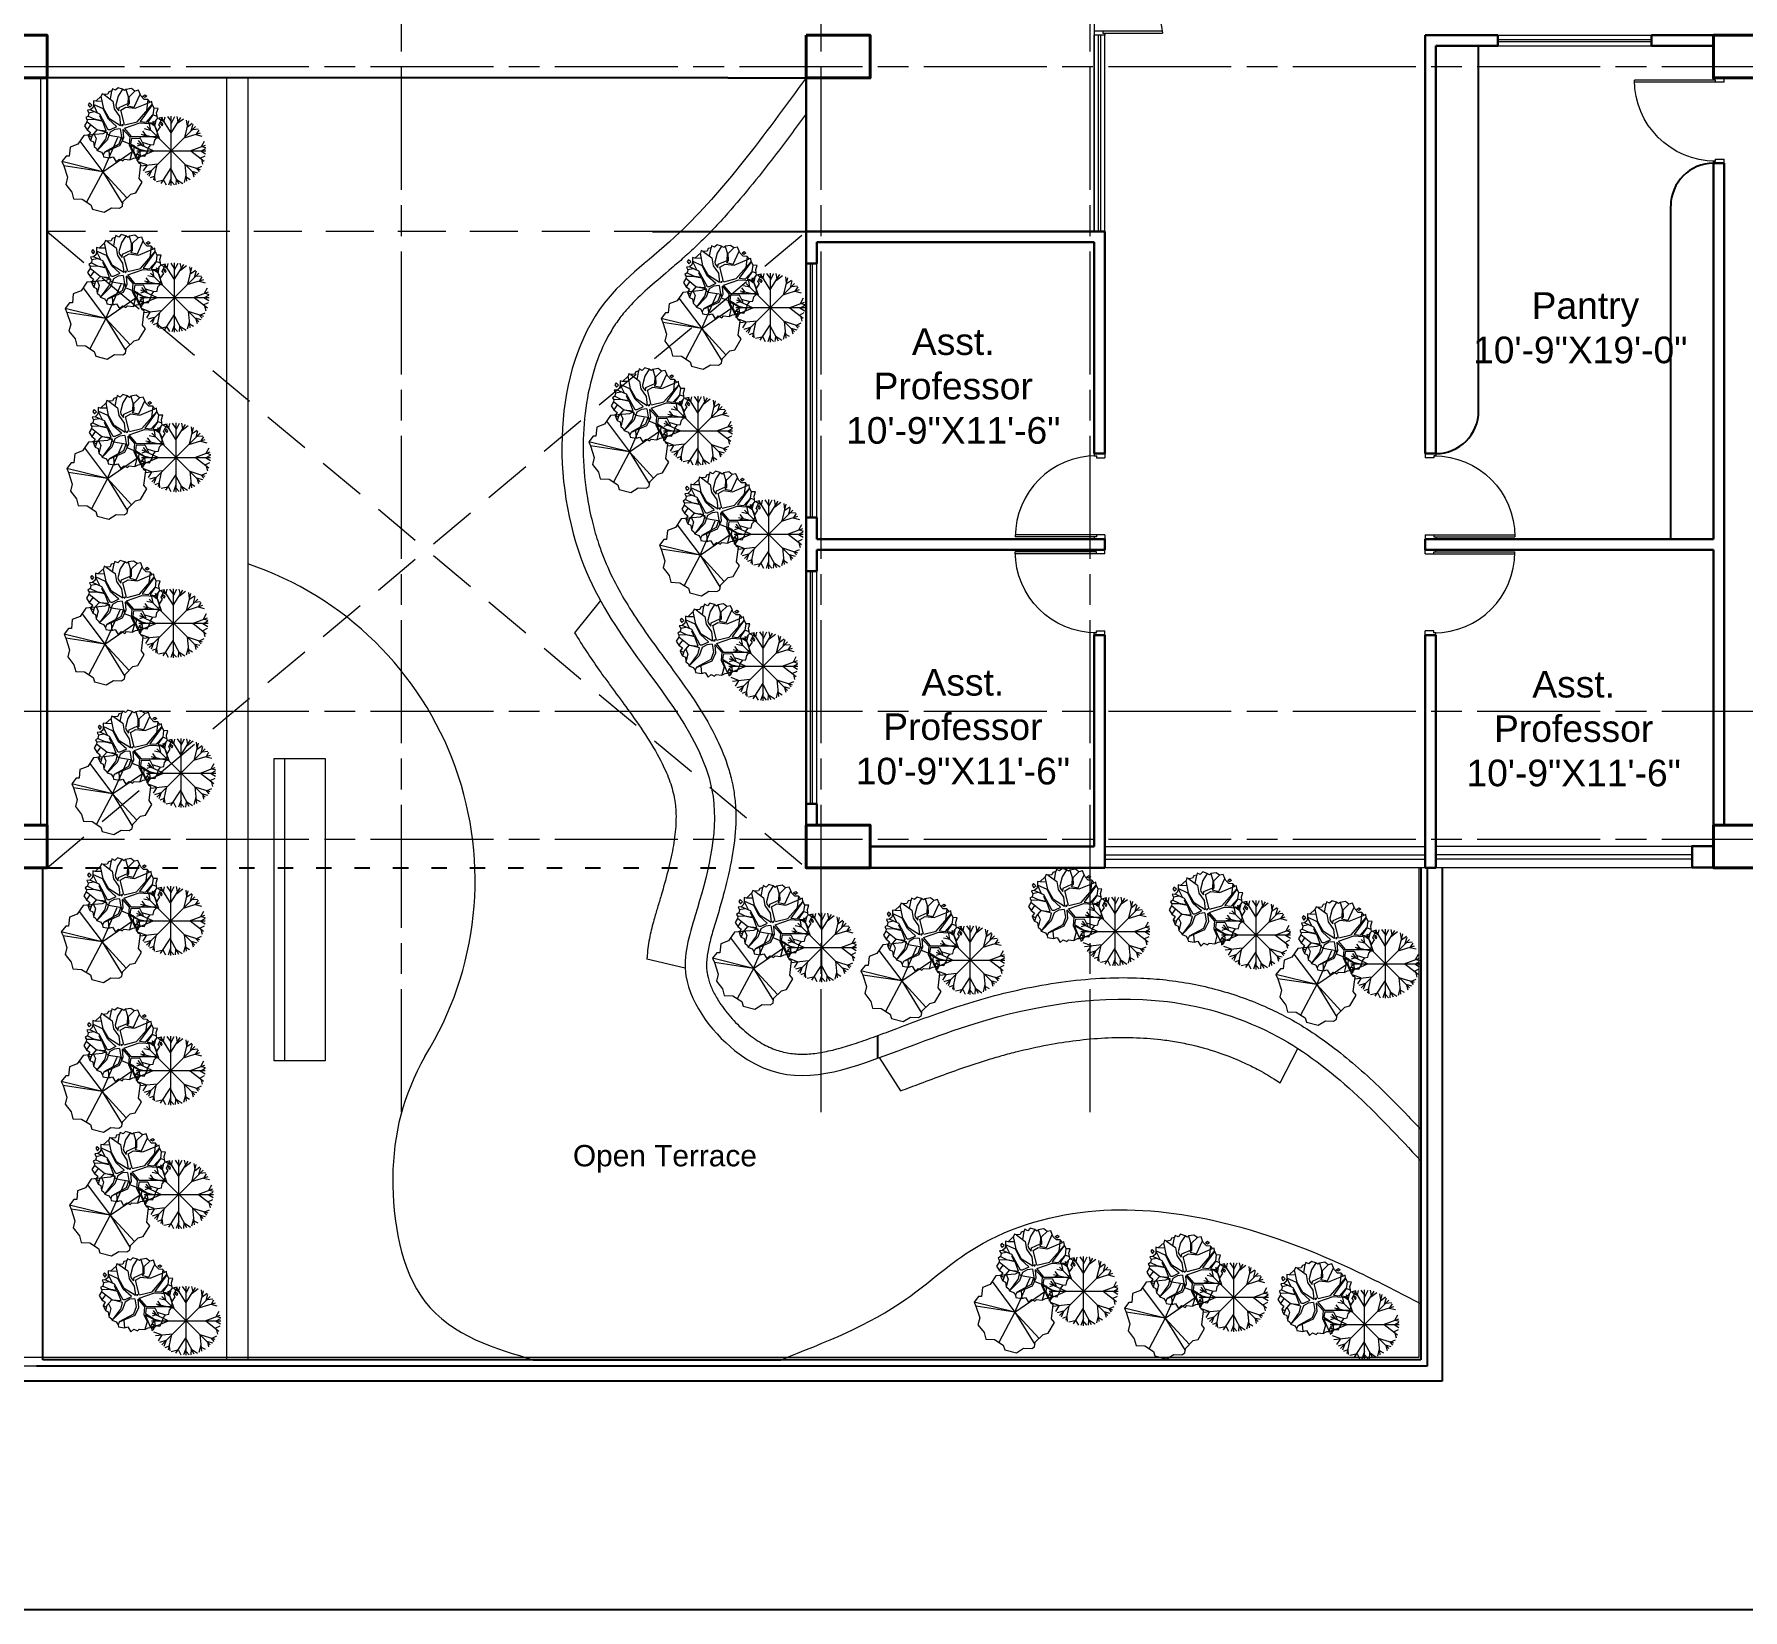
# Model space of a CAD drawing. Header units: inches. Extents: x -12 to 20935469, y -1604 to 24729220.
# Drawn here: x 20905045 to 20905846, y 24716552 to 24717290 of the extents above; entities that cross this region are included whole.
import ezdxf

# ---------------------------------------------------------------- set-up
doc = ezdxf.new("R2010")
doc.units = ezdxf.units.IN
doc.header["$LTSCALE"] = 0.03
doc.header["$MEASUREMENT"] = 0
for name, pattern in [('ACAD_ISO03W100', [30, 12, -18]), ('ACAD_ISO08W100', [36, 24, -3, 6, -3]), ('DASHED2', [0.375, 0.25, -0.125])]:
    doc.linetypes.add(name, pattern=pattern)
for name, color, linetype, lineweight in [('column', 1, 'Continuous', 40), ('Door', 7, 'Continuous', 18), ('Dot', 253, 'Continuous', 0), ('Grid Line', 252, 'Continuous', 18), ('Hatch', 253, 'Continuous', 15), ('hatch-1', 253, 'Continuous', 5), ('ILLUSTR-TREE', 74, 'Continuous', 0), ('Main Wall', 7, 'Continuous', 30), ('wind.', 150, 'Continuous', 20)]:
    doc.layers.add(name, color=color, linetype=linetype, lineweight=lineweight)
doc.layers.add('FUR', color=251, linetype='Continuous')
doc.layers.add('TEXT', color=7, linetype='Continuous')
doc.styles.add('2', font='swisscl.ttf')
doc.styles.add('ATTR', font='romans.shx', dxfattribs={"width": 0.8, "height": 0.7})

# ---------------------------------------------------------------- blocks, each defined once
blk = doc.blocks.new('fff')
at = {"layer": 'Grid Line', "color": 252, "linetype": 'ACAD_ISO08W100', "lineweight": 9, "ltscale": 80, "true_color": 0x939598}
for p, q in [((20831844.25, 24723521.1), (20831844.25, 24724698.78)), ((20832040.78, 24723521.1), (20832040.78, 24724698.78)), ((20832166.78, 24723521.11), (20832166.78, 24724698.79)), ((20833096.95, 24724010.75), (20830726.15, 24724010.75)), ((20833096.95, 24723708.72), (20830726.15, 24723708.72)), ((20833096.95, 24723648.75), (20830726.15, 24723648.75))]:
    blk.add_line(p, q, dxfattribs=at)
blk = doc.blocks.new('A$C36295410')
at = {"layer": 'Door'}
for p, q in [((1, 4), (1, 32)), ((2, 0), (2, 31.98)), ((58, 0), (58, 31.98)), ((59, 4), (59, 32)), ((1, 5), (0, 5)), ((2, 4), (1, 4)), ((58, 4), (59, 4)), ((59, 5), (60, 5)), ((2, 0), (0, 0)), ((58, 0), (60, 0))]:
    blk.add_line(p, q, dxfattribs=at)
for centre, start, end in [((-2.53, -0.34), 0.59063, 83.77826), ((62.53, -0.34), 96.22174, 179.40937)]:
    blk.add_arc(centre, 32.53, start, end, dxfattribs=at)
blk = doc.blocks.new('$D40')
at = {"layer": 'Door'}
for p, q in [((1, 4), (1, 42)), ((2, 0), (2, 41.99)), ((1, 5), (0, 5)), ((2, 0), (0, 0)), ((2, 4), (1, 4)), ((39, 4), (38, 4)), ((38, 4), (38, 0)), ((40, 0), (38, 0)), ((40, 5), (38.99, 5)), ((39, 5), (39, 4))]:
    blk.add_line(p, q, dxfattribs=at)
blk.add_arc((1, 4), 38, 0, 90, dxfattribs=at)
blk = doc.blocks.new('TREE_009')
at = {"layer": 'ILLUSTR-TREE'}
for p, q in [((-12174.2, 13910.3), (-12175.7, 13905.2)), ((-12166.7, 13906.7), (-12174.2, 13910.3)), ((-12160.5, 13912.9), (-12166.7, 13906.7)), ((-12149.3, 13909.5), (-12160.5, 13912.9)), ((-12149.3, 13909.5), (-12160.3, 13891.8)), ((-12144, 13905.9), (-12149.3, 13909.5)), ((-12140.5, 13908.8), (-12144, 13905.9)), ((-12126.8, 13911.1), (-12140.5, 13908.8)), ((-12140.5, 13908.8), (-12134.4, 13889)), ((-12118.3, 13904.7), (-12126.8, 13911.1)), ((-12108.9, 13906.7), (-12118.3, 13904.7)), ((-12105.2, 13896.8), (-12108.9, 13906.7)), ((-12232, 13875), (-12235.4, 13870.6)), ((-12235.4, 13870.6), (-12231.3, 13864.4)), ((-12226.5, 13869.7), (-12232, 13875)), ((-12231.3, 13864.4), (-12226.5, 13869.7)), ((-12223.7, 13862.7), (-12230.1, 13857.3)), ((-12222.4, 13870.7), (-12223.7, 13862.7)), ((-12222.4, 13880.3), (-12222.4, 13870.7)), ((-12216.4, 13879.1), (-12222.4, 13880.3)), ((-12197.7, 13860.1), (-12222.4, 13871.4)), ((-12222.4, 13870.7), (-12212.5, 13850.2)), ((-12202.6, 13891.8), (-12216.4, 13879.1)), ((-12199.9, 13878.4), (-12216.4, 13879.1)), ((-12200.4, 13897.9), (-12202.6, 13891.8)), ((-12196, 13860.1), (-12202.6, 13891.8)), ((-12195.5, 13896.1), (-12200.4, 13897.9)), ((-12185.9, 13897), (-12195.5, 13896.1)), ((-12195.5, 13896.1), (-12173.5, 13879.8)), ((-12183.2, 13903.2), (-12185.9, 13897)), ((-12175.7, 13905.2), (-12183.2, 13903.2)), ((-12179.5, 13884.1), (-12175.7, 13905.2)), ((-12173.5, 13879.8), (-12170.2, 13860.1)), ((-12160.3, 13891.8), (-12166.3, 13869.3)), ((-12166.3, 13869.3), (-12165.2, 13863.6)), ((-12165.2, 13863.6), (-12158.6, 13855.2)), ((-12158.6, 13855.2), (-12157.5, 13863.6)), ((-12157.5, 13863.6), (-12135.5, 13873.5)), ((-12153.7, 13856.6), (-12140.5, 13864.3)), ((-12140.5, 13864.3), (-12117.3, 13861.5)), ((-12132.7, 13872.8), (-12137.2, 13867.9)), ((-12136.6, 13867.9), (-12120.1, 13864.3)), ((-12135, 13873.5), (-12134.4, 13890.4)), ((-12133.3, 13891.1), (-12132.7, 13872.8)), ((-12132.1, 13891.3), (-12118.3, 13904.7)), ((-12120.1, 13864.3), (-12105.2, 13896.8)), ((-12117.3, 13861.5), (-12079.9, 13877)), ((-12112.4, 13827.6), (-12075, 13870.7)), ((-12102.7, 13891.7), (-12105.2, 13896.8)), ((-12075, 13870), (-12105.2, 13828.4)), ((-12095.1, 13883.8), (-12102.7, 13891.7)), ((-12097.9, 13891.8), (-12092.4, 13895.4)), ((-12093, 13888.3), (-12097.9, 13891.8)), ((-12085.4, 13883.4), (-12095.1, 13883.8)), ((-12088, 13891.8), (-12093, 13888.3)), ((-12092.4, 13895.4), (-12088, 13891.8)), ((-12085.4, 13883.4), (-12088.7, 13855.2)), ((-12079.9, 13877), (-12085.4, 13883.4)), ((-12075.9, 13878.5), (-12079.9, 13877)), ((-12075, 13870.7), (-12075.9, 13878.5)), ((-12070, 13861.5), (-12075, 13870.7)), ((-12238.9, 13827.6), (-12245.1, 13817.7)), ((-12235.6, 13841.8), (-12241.6, 13838)), ((-12241.6, 13838), (-12238.4, 13832.6)), ((-12238.4, 13832.6), (-12238.9, 13827.6)), ((-12213.6, 13807.2), (-12238.9, 13827.6)), ((-12221.3, 13833.3), (-12238.4, 13832.6)), ((-12229.6, 13819.9), (-12238.4, 13807.2)), ((-12230.1, 13857.3), (-12237.5, 13856.5)), ((-12237.5, 13856.5), (-12234, 13849.5)), ((-12234, 13849.5), (-12235.6, 13841.8)), ((-12235.6, 13841.8), (-12220.2, 13834.7)), ((-12220.8, 13852.3), (-12234, 13849.5)), ((-12206.5, 13846.7), (-12230.1, 13857.3)), ((-12198.8, 13828.4), (-12221.3, 13833.3)), ((-12220.2, 13834.7), (-12201.5, 13831.2)), ((-12185, 13807.2), (-12206.5, 13846.7)), ((-12202.1, 13833.3), (-12206.5, 13842.5)), ((-12201.5, 13831.2), (-12202.1, 13833.3)), ((-12190, 13805.1), (-12198.8, 13828.4)), ((-12184.5, 13834), (-12197.7, 13860.1)), ((-12182.3, 13835.4), (-12196, 13860.1)), ((-12164.1, 13815.7), (-12184.5, 13834)), ((-12154.2, 13817.8), (-12182.3, 13835.4)), ((-12170.2, 13860.1), (-12157, 13841.1)), ((-12157, 13841.1), (-12154.2, 13818.5)), ((-12144.3, 13820.6), (-12153.7, 13856.6)), ((-12150.4, 13819.9), (-12150.9, 13817.8)), ((-12147.6, 13820.6), (-12150.4, 13819.9)), ((-12148.7, 13818.5), (-12147.6, 13820.6)), ((-12144.3, 13811.4), (-12105.8, 13824.8)), ((-12143.8, 13819.9), (-12112.4, 13827.6)), ((-12105.8, 13824.8), (-12070.6, 13822.7)), ((-12105.2, 13828.4), (-12089.3, 13826.9)), ((-12089.3, 13826.9), (-12072.8, 13845.3)), ((-12072.8, 13845.3), (-12085.4, 13826.9)), ((-12085.4, 13826.2), (-12071.1, 13824.8)), ((-12072.2, 13845.3), (-12070, 13861.5)), ((-12072.2, 13845.3), (-12062.3, 13841.8)), ((-12071.1, 13824.8), (-12061.2, 13836.1)), ((-12070.6, 13822.7), (-12061.8, 13803)), ((-12060.1, 13860.9), (-12070, 13861.5)), ((-12063.5, 13850.3), (-12060.1, 13860.9)), ((-12062.3, 13841.8), (-12063.5, 13850.3)), ((-12061.2, 13836.1), (-12062.3, 13841.8)), ((-12049.1, 13838.8), (-12061.2, 13836.1)), ((-12058, 13820.3), (-12049.1, 13838.8)), ((-12053.9, 13815), (-12058, 13820.3)), ((-12051.8, 13826.5), (-12053.9, 13822.1)), ((-12053.9, 13822.1), (-12049.7, 13817.7)), ((-12047.7, 13822.1), (-12051.8, 13826.5)), ((-12049.7, 13817.7), (-12047.7, 13822.1)), ((-12245.1, 13817.7), (-12238.4, 13807.2)), ((-12238.4, 13807.2), (-12229.9, 13800.9)), ((-12229.9, 13800.9), (-12235.1, 13793.1)), ((-12227.4, 13788.9), (-12235.1, 13793.1)), ((-12235.1, 13793.1), (-12232.7, 13786.8)), ((-12232.7, 13786.8), (-12229.6, 13780.4)), ((-12225.7, 13793.1), (-12229.6, 13780.4)), ((-12229.6, 13780.4), (-12222.4, 13777.1)), ((-12213.6, 13807.2), (-12225.7, 13793.1)), ((-12222.4, 13777.1), (-12220.8, 13765.6)), ((-12221.3, 13797.3), (-12215.8, 13785.3)), ((-12215.8, 13785.3), (-12220.8, 13765.6)), ((-12186.7, 13800.8), (-12213.6, 13807.2)), ((-12213.1, 13807.2), (-12190, 13805.1)), ((-12212.5, 13755), (-12191.6, 13783.2)), ((-12187.8, 13781.1), (-12212.5, 13755.7)), ((-12191.1, 13783.2), (-12186.7, 13800.8)), ((-12180.1, 13801.6), (-12187.8, 13781.1)), ((-12180.6, 13807.2), (-12185, 13807.2)), ((-12164.1, 13815), (-12180.6, 13807.2)), ((-12168.5, 13808.6), (-12180.1, 13801.6)), ((-12155.3, 13810), (-12168.5, 13808.6)), ((-12152, 13789.6), (-12158.6, 13771.2)), ((-12146.5, 13787.4), (-12155.9, 13767.7)), ((-12155.3, 13810), (-12152, 13789.6)), ((-12150.9, 13817.8), (-12148.7, 13818.5)), ((-12148.2, 13809.3), (-12131.1, 13789.6)), ((-12148.2, 13808.6), (-12146.5, 13787.4)), ((-12144.3, 13810.7), (-12127.2, 13790.3)), ((-12131.1, 13789.6), (-12132.7, 13769.8)), ((-12126.7, 13786), (-12128.9, 13772.6)), ((-12127.2, 13790.3), (-12064.5, 13790.3)), ((-12126.7, 13786), (-12105.2, 13786.7)), ((-12105.2, 13786.7), (-12095.9, 13768.4)), ((-12070.4, 13771), (-12068.3, 13781.5)), ((-12068.3, 13781.5), (-12063.5, 13786.8)), ((-12064.5, 13790.3), (-12061.4, 13796.5)), ((-12063.5, 13786.8), (-12064.5, 13790.3)), ((-12061.8, 13803), (-12053.9, 13815)), ((-12061.4, 13796.5), (-12061.8, 13803)), ((-12220.8, 13765.6), (-12214.8, 13760.4)), ((-12214.8, 13760.4), (-12212.5, 13755.7)), ((-12212.5, 13755.7), (-12202.4, 13751.6)), ((-12202.4, 13751.6), (-12197.7, 13744.4)), ((-12194.9, 13750.8), (-12197.7, 13744.4)), ((-12197.7, 13744.4), (-12196.9, 13739.2)), ((-12196.9, 13739.2), (-12181.7, 13736.7)), ((-12158.6, 13771.2), (-12194.9, 13751.5)), ((-12155.9, 13767.7), (-12194.9, 13750.8)), ((-12183.4, 13755), (-12181.7, 13736.7)), ((-12181.7, 13736.7), (-12172.8, 13739.2)), ((-12172.8, 13739.2), (-12165.3, 13726.9)), ((-12165.3, 13726.9), (-12157.7, 13733.9)), ((-12157.7, 13733.9), (-12148.8, 13729.5)), ((-12148.8, 13729.5), (-12144.6, 13733.9)), ((-12144.6, 13733.9), (-12130.5, 13732.4)), ((-12132.7, 13769.8), (-12125, 13752.9)), ((-12125, 13752.9), (-12130.5, 13732.4)), ((-12130.5, 13732.4), (-12122, 13736.6)), ((-12130, 13769.8), (-12116.2, 13737.4)), ((-12129.4, 13769.1), (-12106.3, 13757.1)), ((-12128.9, 13772.6), (-12106.3, 13758.5)), ((-12122, 13736.6), (-12116.2, 13737.4)), ((-12116.2, 13737.4), (-12112.3, 13748)), ((-12108.3, 13740.7), (-12113.8, 13737.2)), ((-12113.8, 13737.2), (-12113.2, 13730.1)), ((-12113.2, 13730.1), (-12107.7, 13734.4)), ((-12112.3, 13748), (-12105.2, 13742.3)), ((-12107.7, 13734.4), (-12108.3, 13740.7)), ((-12106.3, 13758.5), (-12086, 13753.6)), ((-12106.3, 13757.1), (-12105.2, 13742.3)), ((-12105.2, 13742.3), (-12093.1, 13741)), ((-12099.7, 13776.2), (-12078.3, 13769.8)), ((-12093.1, 13741), (-12086, 13753.6)), ((-12086, 13753.6), (-12084.8, 13761.3)), ((-12084.8, 13761.3), (-12078.3, 13769.8)), ((-12078.3, 13769.8), (-12070.4, 13771))]:
    blk.add_line(p, q, dxfattribs=at)
at = {"layer": 'ILLUSTR-TREE', "style": 'ATTR', "width": 0.8, "flags": 9}
blk.add_attdef('ESTCODE', (-12147.6, 13820.6), '', height=1.05, dxfattribs=at)
blk = doc.blocks.new('TREE_018')
at = {"layer": 'ILLUSTR-TREE'}
for p, q in [((-11053.7, 14115.6), (-11060.6, 14112.1)), ((-11046.1, 14107.7), (-11053.7, 14115.6)), ((-11138.3, 14080.3), (-11140.4, 14059.2)), ((-11119.7, 14087.4), (-11138.3, 14080.3)), ((-11106, 14107.7), (-11119.7, 14087.4)), ((-11115.1, 14094.2), (-11061.1, 14022.2)), ((-11060.6, 14112.1), (-11106, 14107.7)), ((-11061.1, 14022.2), (-11025.1, 14103.2)), ((-11061.1, 14022.2), (-10987.7, 14072.4)), ((-11014.5, 14102.4), (-11046.1, 14107.7)), ((-11014.5, 14094.4), (-11014.5, 14102.4)), ((-10985.6, 14083), (-11014.5, 14094.4)), ((-10987, 14070.6), (-10985.6, 14083)), ((-11147.2, 14059.2), (-11157.5, 14046)), ((-11061.1, 14022.2), (-11157.5, 14046)), ((-11157.5, 14046), (-11153.4, 14036.3)), ((-11061.1, 14022.2), (-11153.4, 14036.3)), ((-11153.4, 14036.3), (-11144.5, 14008.9)), ((-11140.4, 14059.2), (-11147.2, 14059.2)), ((-10975.3, 14042.4), (-10987, 14070.6)), ((-10970.5, 14039.8), (-10975.3, 14042.4)), ((-10974.6, 14006.3), (-10970.5, 14039.8)), ((-11144.5, 14008.9), (-11148.6, 13992.2)), ((-11148.6, 13992.2), (-11134.2, 13973.7)), ((-11061.1, 14022.2), (-11099.1, 13950.3)), ((-11061.1, 14022.2), (-11003.8, 13960)), ((-11061.1, 14022.2), (-11013.8, 13945.4)), ((-10982.9, 13971.9), (-10967.7, 13997.5)), ((-10967.7, 13997.5), (-10974.6, 14006.3)), ((-11134.2, 13973.7), (-11130, 13957.8)), ((-11130, 13957.8), (-11109.4, 13956.9)), ((-11109.4, 13956.9), (-11088.8, 13943.7)), ((-11014.5, 13940.2), (-11013.1, 13950.7)), ((-11013.1, 13950.7), (-10994.6, 13969.2)), ((-10994.6, 13969.2), (-10982.9, 13971.9)), ((-11088.8, 13943.7), (-11085.3, 13933.1)), ((-11085.3, 13933.1), (-11057.8, 13926)), ((-11057.8, 13926), (-11040.6, 13936.6)), ((-11040.6, 13936.6), (-11021.4, 13935.7)), ((-11021.4, 13935.7), (-11014.5, 13940.2))]:
    blk.add_line(p, q, dxfattribs=at)
at = {"layer": 'ILLUSTR-TREE', "style": 'ATTR', "width": 0.8, "flags": 9}
blk.add_attdef('ESTCODE', (-11061.1, 14022.2), '', height=1.05, dxfattribs=at)
blk = doc.blocks.new('TREE_007')
at = {"layer": 'ILLUSTR-TREE'}
for p, q in [((-12481.3, 14091.7), (-12477.4, 14109.3)), ((-12456, 14102.3), (-12471.4, 14111.4)), ((-12438.9, 14074.7), (-12463.7, 14114.2)), ((-12457.6, 14104.4), (-12454.9, 14116.4)), ((-12438.3, 14103.7), (-12447.7, 14117.1)), ((-12438.6, 13937.8), (-12438.6, 14117.8)), ((-12438.3, 14100.1), (-12429.5, 14117.1)), ((-12438.3, 14075.5), (-12414.1, 14114.2)), ((-12420.7, 14103), (-12423.5, 14117.1)), ((-12422.9, 14099.4), (-12407, 14111.4)), ((-12396.5, 14092.4), (-12398.7, 14107.9)), ((-12504.9, 14067.7), (-12521.4, 14062.8)), ((-12470.8, 14059.9), (-12517, 14070.5)), ((-12503.3, 14067), (-12512.6, 14079)), ((-12492.3, 14081.1), (-12508.2, 14084.6)), ((-12375.6, 14090.8), (-12501.6, 13964.8)), ((-12501.6, 14090.8), (-12375.6, 13964.8)), ((-12491.7, 14081.1), (-12495, 14097.3)), ((-12480.7, 14091), (-12492.8, 14099.4)), ((-12469.7, 14059.9), (-12485.7, 14105.1)), ((-12405.3, 14061.3), (-12362.4, 14074.7)), ((-12403.7, 14062.8), (-12393.2, 14105.8)), ((-12396.5, 14090.3), (-12383.9, 14099.4)), ((-12386.6, 14080.4), (-12381.7, 14097.3)), ((-12382.8, 14083.2), (-12369, 14084.6)), ((-12374.5, 14070.5), (-12358.6, 14066.3)), ((-12372.9, 14071.2), (-12366.3, 14081.8)), ((-12528.6, 14027.8), (-12348.6, 14027.8)), ((-12516.5, 14027.5), (-12528, 14021.1)), ((-12516.5, 14043), (-12527.5, 14039.5)), ((-12518.1, 14026.8), (-12527.5, 14033.8)), ((-12485.1, 14026.8), (-12526.9, 14009.2)), ((-12485.1, 14027.5), (-12526.4, 14047.2)), ((-12513.7, 14041.6), (-12523.6, 14054.3)), ((-12389.4, 14027.5), (-12349.8, 14042.3)), ((-12387.7, 14027.5), (-12353.1, 14000.7)), ((-12361.9, 14027.5), (-12349.2, 14019.7)), ((-12360.2, 14038.8), (-12352.5, 14052.9)), ((-12360.2, 14027.5), (-12349.2, 14033.8)), ((-12358.6, 14038.8), (-12349.2, 14036)), ((-12515.9, 14014.1), (-12526.9, 14017.6)), ((-12520.3, 14012), (-12525.3, 14005.6)), ((-12502.7, 13990.8), (-12522.5, 13997.9)), ((-12473.6, 13992.9), (-12518.7, 13988)), ((-12502.7, 13989.4), (-12511.5, 13975.3)), ((-12491.2, 13976), (-12507.7, 13971.1)), ((-12491.2, 13974.6), (-12496.7, 13960.5)), ((-12477.4, 13988.7), (-12485.1, 13952)), ((-12439.4, 13983.8), (-12465.9, 13942.9)), ((-12438.9, 13979.5), (-12418.5, 13941.4)), ((-12403.1, 13992.2), (-12363.5, 13979.5)), ((-12403.1, 13992.2), (-12398.7, 13948.5)), ((-12385.5, 13974.6), (-12370.1, 13970.4)), ((-12374, 13983.1), (-12366.3, 13973.9)), ((-12370.7, 13982.3), (-12358.6, 13988)), ((-12363, 14008.4), (-12350.3, 14014.8)), ((-12360.2, 14006.3), (-12356.9, 13992.9)), ((-12482.9, 13961.2), (-12493.9, 13957)), ((-12482.4, 13961.2), (-12481.3, 13949.2)), ((-12460.4, 13950.6), (-12477.4, 13947.1)), ((-12459.3, 13952.7), (-12452.1, 13939.3)), ((-12438.9, 13957), (-12445.5, 13938.6)), ((-12438.3, 13947.8), (-12430.6, 13939.3)), ((-12425.7, 13953.4), (-12426.8, 13939.3)), ((-12424.6, 13953.4), (-12408.6, 13942.9)), ((-12400.4, 13964), (-12405.3, 13945)), ((-12399.3, 13959.1), (-12389.4, 13953.4)), ((-12383.3, 13972.5), (-12380, 13959.8))]:
    blk.add_line(p, q, dxfattribs=at)
at = {"layer": 'ILLUSTR-TREE', "style": 'ATTR', "width": 0.8, "flags": 9}
blk.add_attdef('ESTCODE', (-12438.6, 14027.8), '', height=1.05, dxfattribs=at)

msp = doc.modelspace()

# ---------------------------------------------------------------- linework, layer by layer
for p, q in [((20905721.87, 24717113.69), (20905721.87, 24717284.69)), ((20905189, 24717269.69), (20905051.37, 24717269.69)), ((20905189, 24717269.69), (20905051.37, 24717269.69)), ((20905051.37, 24717269.69), (20905051.37, 24717033.86)), ((20905051.37, 24716899.69), (20905051.37, 24717269.69)), ((20905370.29, 24717269.71), (20905189, 24717269.71)), ((20905370.29, 24717269.71), (20905406.9, 24717269.73)), ((20905831.87, 24717229.69), (20905831.87, 24717229.69)), ((20905811.87, 24717053.69), (20905811.87, 24717209.69)), ((20905334.9, 24717197.69), (20905406.87, 24717197.69)), ((20905406.87, 24717182.69), (20905411.9, 24717182.69)), ((20905701.87, 24717093.69), (20905701.87, 24717093.69)), ((20905406.87, 24716929.69), (20905411.9, 24716929.69)), ((20905406.87, 24716919.69), (20905411.9, 24716919.69)), ((20905049.37, 24716669.22), (20905049.37, 24716899.69)), ((20905694.84, 24716899.69), (20905694.84, 24716669.22)), ((20905697.84, 24716899.69), (20905697.84, 24716666.22)), ((20905704.84, 24716899.69), (20905704.84, 24716659.22)), ((20905704.84, 24716899.69), (20905704.84, 24716659.22)), ((20905440.43, 24716810.46), (20905440.43, 24716821.09)), ((20905697.84, 24716666.22), (20905046.37, 24716666.22)), ((20905694.84, 24716669.22), (20905049.37, 24716669.22)), ((20905279.11, 24716669.22), (20905395.1, 24716669.22)), ((20905704.84, 24716659.22), (20905021.37, 24716659.22)), ((20905704.84, 24716659.22), (20905021.37, 24716659.22))]:
    msp.add_line(p, q)
at = {"lineweight": 9}
for p, q in [((20905135.46, 24717269.69), (20905135.46, 24716669.22)), ((20905145.46, 24717269.69), (20905145.46, 24716669.22)), ((20905310.59, 24717024.96), (20905298.47, 24717009.73)), ((20905162.68, 24716809.3), (20905162.68, 24716950.92)), ((20905350.27, 24716852.67), (20905332.31, 24716856.87)), ((20905628.97, 24716798.89), (20905637.18, 24716815.03)), ((20905441.11, 24716810.74), (20905451.15, 24716795.19))]:
    msp.add_line(p, q, dxfattribs=at)
at = {"linetype": 'ACAD_ISO03W100', "ltscale": 20}
msp.add_line((20905051.37, 24716899.69), (20905406.87, 24716899.69), dxfattribs=at)
at = {"lineweight": 9}
msp.add_lwpolyline([(20905157.68, 24716950.92), (20905181.68, 24716950.92), (20905181.68, 24716809.3), (20905157.68, 24716809.3)], close=True, dxfattribs=at)
for centre, start, end in [((20905831.87, 24717209.69), 90, 180), ((20905701.87, 24717113.69), 270, 0)]:
    msp.add_arc(centre, 20, start, end)
msp.add_arc((20905095.4, 24716893.84), 156.45, 328.1554, 71.33964, dxfattribs=at)
for points, knots in [([(20905406.87, 24717269.69), (20905387.3, 24717242.93), (20905355.24, 24717199.09), (20905288.56, 24717153.76), (20905287.01, 24717058.78), (20905331.22, 24716991.78), (20905372.94, 24716940.64), (20905357.64, 24716885.54), (20905344.9, 24716844.71), (20905384.95, 24716795.32), (20905429.86, 24716804.95), (20905492.02, 24716831.53), (20905564.22, 24716844.06), (20905641.05, 24716820.11), (20905674.21, 24716784.51), (20905694.84, 24716762.37)], [0, 0, 0, 0, 75.891033, 124.319994, 247.72063, 297.545911, 371.518985, 427.850137, 457.287964, 500.98856, 579.149679, 641.264129, 732.991685, 786.998884, 875.950909, 875.950909, 875.950909, 875.950909]), ([(20905406.9, 24717252.82), (20905401.98, 24717246.13), (20905397.04, 24717239.48), (20905384.36, 24717222.97), (20905376.58, 24717213.34), (20905366.3, 24717201.94), (20905363.96, 24717199.43), (20905359.57, 24717194.91), (20905357.52, 24717192.87), (20905354.47, 24717189.96), (20905353.49, 24717189.04), (20905351.53, 24717187.25), (20905350.55, 24717186.37), (20905347.64, 24717183.79), (20905345.73, 24717182.14), (20905340.29, 24717177.49), (20905336.87, 24717174.63), (20905330.51, 24717169.02), (20905327.57, 24717166.27), (20905323.62, 24717162.08), (20905322.38, 24717160.69), (20905320.51, 24717158.38), (20905319.82, 24717157.49), (20905318.48, 24717155.66), (20905317.83, 24717154.72), (20905315.94, 24717151.83), (20905314.76, 24717149.81), (20905310.99, 24717142.64), (20905308.8, 24717137.09), (20905305.37, 24717125.28), (20905304.14, 24717119.03), (20905302.63, 24717106.14), (20905302.35, 24717099.51), (20905302.72, 24717086.19), (20905303.36, 24717079.5), (20905305.07, 24717069.09), (20905305.86, 24717065.28), (20905307.63, 24717058.14), (20905308.6, 24717054.79), (20905310.4, 24717049.35), (20905311.18, 24717047.21), (20905313.64, 24717040.93), (20905315.5, 24717036.91), (20905319.58, 24717029.03), (20905321.8, 24717025.17), (20905326.87, 24717017.06), (20905329.75, 24717012.81), (20905334.46, 24717006.15), (20905336.17, 24717003.77), (20905339.69, 24716998.96), (20905341.48, 24716996.53), (20905347.01, 24716988.98), (20905350.79, 24716983.75), (20905357.95, 24716972.94), (20905361.34, 24716967.35), (20905366.47, 24716957.11), (20905368.42, 24716952.58), (20905370.73, 24716945.61), (20905371.39, 24716943.3), (20905372.34, 24716939.27), (20905372.69, 24716937.58), (20905373.18, 24716934.57), (20905373.35, 24716933.27), (20905373.63, 24716930.67), (20905373.74, 24716929.37), (20905373.96, 24716925.48), (20905373.98, 24716922.9), (20905373.7, 24716914.94), (20905373.06, 24716909.61), (20905371.2, 24716899.11), (20905369.99, 24716893.95), (20905367.93, 24716886.12), (20905367.16, 24716883.38), (20905365.98, 24716879.31), (20905365.58, 24716877.95), (20905364.77, 24716875.23), (20905364.36, 24716873.88), (20905363.58, 24716871.24), (20905363.19, 24716869.95), (20905362.14, 24716866.26), (20905361.54, 24716863.94), (20905360.66, 24716859.57), (20905360.37, 24716857.52), (20905360.23, 24716854.69), (20905360.23, 24716853.82), (20905360.3, 24716852.15), (20905360.38, 24716851.35), (20905360.72, 24716849.07), (20905361.11, 24716847.49), (20905362.24, 24716844.2), (20905362.98, 24716842.5), (20905364.76, 24716839.07), (20905365.8, 24716837.34), (20905368.75, 24716833.01), (20905370.83, 24716830.44), (20905375.26, 24716825.72), (20905377.62, 24716823.56), (20905381.16, 24716820.74), (20905382.37, 24716819.86), (20905384.74, 24716818.28), (20905385.91, 24716817.58), (20905389.38, 24716815.69), (20905391.63, 24716814.74), (20905396.09, 24716813.34), (20905398.29, 24716812.88), (20905402.76, 24716812.37), (20905405.03, 24716812.31), (20905409.7, 24716812.54), (20905412.11, 24716812.84), (20905417.07, 24716813.74), (20905419.63, 24716814.34), (20905424.91, 24716815.8), (20905427.62, 24716816.64), (20905431.92, 24716818.08), (20905433.46, 24716818.6), (20905436.55, 24716819.69), (20905438.11, 24716820.24), (20905442.84, 24716821.96), (20905446.04, 24716823.16), (20905457.87, 24716827.6), (20905466.88, 24716831.02), (20905479.17, 24716835.09), (20905481.88, 24716835.95), (20905487.38, 24716837.62), (20905490.18, 24716838.43), (20905498.68, 24716840.74), (20905504.5, 24716842.15), (20905522.31, 24716845.8), (20905534.65, 24716847.48), (20905552.63, 24716848.26), (20905558.13, 24716848.27), (20905567.56, 24716847.86), (20905571.49, 24716847.56), (20905579.52, 24716846.66), (20905583.61, 24716846.04), (20905591.74, 24716844.49), (20905595.77, 24716843.56), (20905607.72, 24716840.31), (20905615.5, 24716837.53), (20905626, 24716832.78), (20905628.97, 24716831.32), (20905635.59, 24716827.78), (20905639.17, 24716825.65), (20905646.14, 24716821.15), (20905649.52, 24716818.78), (20905660.69, 24716810.38), (20905668.06, 24716803.9), (20905681.92, 24716790.61), (20905688.44, 24716783.82), (20905694.84, 24716777.02)], [10.368727, 10.368727, 10.368727, 10.368727, 29.358269, 29.358269, 58.716538, 58.716538, 67.310175, 67.310175, 74.734432, 74.734432, 78.265395, 78.265395, 81.796359, 81.796359, 88.858286, 88.858286, 102.308176, 102.308176, 115.758067, 115.758067, 122.383944, 122.383944, 126.480238, 126.480238, 130.576532, 130.576532, 138.769119, 138.769119, 158.54932, 158.54932, 178.32952, 178.32952, 198.109721, 198.109721, 217.889922, 217.889922, 229.530459, 229.530459, 240.194525, 240.194525, 247.339527, 247.339527, 261.629533, 261.629533, 275.919538, 275.919538, 291.909953, 291.909953, 300.681127, 300.681127, 309.452301, 309.452301, 327.512812, 327.512812, 345.573323, 345.573323, 359.101386, 359.101386, 365.632441, 365.632441, 370.283663, 370.283663, 373.785157, 373.785157, 377.28665, 377.28665, 384.289638, 384.289638, 398.944414, 398.944414, 413.59919, 413.59919, 421.628616, 421.628616, 425.715041, 425.715041, 429.834715, 429.834715, 433.954388, 433.954388, 441.954237, 441.954237, 449.954086, 449.954086, 453.703009, 453.703009, 457.275724, 457.275724, 464.057045, 464.057045, 470.838367, 470.838367, 477.619688, 477.619688, 488.14085, 488.14085, 498.662012, 498.662012, 504.233316, 504.233316, 509.80462, 509.80462, 521.092662, 521.092662, 532.380703, 532.380703, 543.668745, 543.668745, 554.956786, 554.956786, 566.244827, 566.244827, 577.532869, 577.532869, 583.663299, 583.663299, 589.793729, 589.793729, 602.05459, 602.05459, 634.040824, 634.040824, 642.873949, 642.873949, 651.707073, 651.707073, 669.373322, 669.373322, 704.70582, 704.70582, 720.137626, 720.137626, 731.120155, 731.120155, 742.625512, 742.625512, 754.130868, 754.130868, 777.141581, 777.141581, 786.43109, 786.43109, 798.221524, 798.221524, 810.011958, 810.011958, 838.230583, 838.230583, 865.488921, 865.488921, 865.488921, 865.488921]), ([(20905298.47, 24717009.73), (20905300.28, 24717006.73), (20905302.14, 24717003.8), (20905305.97, 24716998), (20905307.95, 24716995.14), (20905311.12, 24716990.65), (20905312.31, 24716988.99), (20905314.71, 24716985.69), (20905315.91, 24716984.05), (20905319.48, 24716979.18), (20905321.84, 24716975.98), (20905327.14, 24716968.62), (20905330.02, 24716964.5), (20905335.2, 24716956.41), (20905337.51, 24716952.44), (20905340.88, 24716945.65), (20905342.12, 24716942.77), (20905344.07, 24716937.17), (20905344.79, 24716934.45), (20905345.39, 24716931.05), (20905345.49, 24716930.33), (20905345.67, 24716928.84), (20905345.75, 24716928.08), (20905345.92, 24716925.77), (20905345.96, 24716924.17), (20905345.89, 24716919.44), (20905345.61, 24716916.17), (20905344.63, 24716909.32), (20905343.94, 24716905.76), (20905342.24, 24716898.42), (20905341.24, 24716894.65), (20905339.77, 24716889.46), (20905339.38, 24716888.1), (20905338.7, 24716885.8), (20905338.43, 24716884.87), (20905337.86, 24716882.98), (20905337.58, 24716882.02), (20905336.73, 24716879.19), (20905336.15, 24716877.27), (20905334.91, 24716872.78), (20905334.24, 24716870.18), (20905333.12, 24716864.66), (20905332.66, 24716861.74), (20905332.37, 24716858.06), (20905332.34, 24716857.47), (20905332.31, 24716856.87)], [272.437846, 272.437846, 272.437846, 272.437846, 282.117893, 282.117893, 291.939706, 291.939706, 297.748218, 297.748218, 303.556731, 303.556731, 315.173756, 315.173756, 330.601296, 330.601296, 346.028835, 346.028835, 357.828073, 357.828073, 369.62731, 369.62731, 372.889372, 372.889372, 376.151434, 376.151434, 382.675557, 382.675557, 394.838185, 394.838185, 407.000812, 407.000812, 419.163439, 419.163439, 423.464634, 423.464634, 426.379797, 426.379797, 429.370481, 429.370481, 434.986782, 434.986782, 441.866899, 441.866899, 448.747016, 448.747016, 450.044709, 450.044709, 450.044709, 450.044709]), ([(20905451.15, 24716795.19), (20905454.21, 24716796.32), (20905457.27, 24716797.46), (20905467.72, 24716801.39), (20905475.13, 24716804.18), (20905485.29, 24716807.63), (20905487.88, 24716808.48), (20905492.87, 24716810.04), (20905495.27, 24716810.76), (20905500.13, 24716812.13), (20905502.58, 24716812.79), (20905510.02, 24716814.67), (20905515.07, 24716815.79), (20905528.95, 24716818.37), (20905537.88, 24716819.51), (20905555.64, 24716820.43), (20905564.46, 24716820.22), (20905575.5, 24716818.92), (20905577.93, 24716818.56), (20905582.77, 24716817.72), (20905585.17, 24716817.23), (20905592.34, 24716815.57), (20905597.04, 24716814.2), (20905605.28, 24716811.29), (20905608.86, 24716809.83), (20905614.28, 24716807.33), (20905616.19, 24716806.39), (20905619.4, 24716804.7), (20905620.71, 24716803.97), (20905623.32, 24716802.46), (20905624.61, 24716801.68), (20905626.93, 24716800.23), (20905627.95, 24716799.57), (20905628.97, 24716798.89)], [592.149418, 592.149418, 592.149418, 592.149418, 603.502584, 603.502584, 630.908137, 630.908137, 640.212851, 640.212851, 648.638129, 648.638129, 657.063407, 657.063407, 673.913963, 673.913963, 702.954715, 702.954715, 731.995467, 731.995467, 740.256391, 740.256391, 748.517315, 748.517315, 765.039163, 765.039163, 778.262367, 778.262367, 785.638159, 785.638159, 790.866791, 790.866791, 796.095423, 796.095423, 800.281205, 800.281205, 800.281205, 800.281205]), ([(20905228.3, 24716811.29), (20905218.14, 24716792.67), (20905209.1, 24716759.59), (20905221.08, 24716685.87), (20905262.34, 24716674.12), (20905279.11, 24716669.22)], [0, 0, 0, 0, 62.984287, 121.733713, 186.051714, 186.051714, 186.051714, 186.051714]), ([(20905395.1, 24716669.22), (20905415.66, 24716677.28), (20905447.83, 24716689.89), (20905487.62, 24716726.8), (20905538.83, 24716742.6), (20905602.62, 24716736.39), (20905654.1, 24716716.7), (20905685.21, 24716700.4), (20905694.84, 24716695.35)], [0, 0, 0, 0, 65.489206, 102.448805, 160.875111, 219.311309, 292.056223, 324.694627, 324.694627, 324.694627, 324.694627])]:
    msp.add_open_spline(points, degree=3, knots=knots, dxfattribs=at)
at = {"layer": 'column', "lineweight": 40, "ltscale": 20}
for points in [[(20905021.37, 24717289.69), (20905021.37, 24717269.69), (20905051.37, 24717269.69), (20905051.37, 24717289.69)], [(20905406.87, 24717289.69), (20905406.87, 24717269.69), (20905436.87, 24717269.69), (20905436.87, 24717289.69)], [(20905831.87, 24717289.69), (20905831.87, 24717269.69), (20905861.87, 24717269.69), (20905861.87, 24717289.69)], [(20905021.37, 24716919.69), (20905021.37, 24716899.69), (20905051.37, 24716899.69), (20905051.37, 24716919.69)], [(20905406.87, 24716919.69), (20905406.87, 24716899.69), (20905436.87, 24716899.69), (20905436.87, 24716919.69)], [(20905831.87, 24716919.69), (20905831.87, 24716899.69), (20905861.87, 24716899.69), (20905861.87, 24716919.69)]]:
    msp.add_lwpolyline(points, close=True, dxfattribs=at)
at = {"layer": 'Defpoints'}
msp.add_lwpolyline([(20904066.85, 24718010.59), (20906505.71, 24718010.59), (20906505.71, 24716552.06), (20904066.85, 24716552.06)], close=True, dxfattribs=at)
at = {"layer": 'Dot', "color": 0, "linetype": 'DASHED2', "lineweight": 20, "ltscale": 3000}
for p, q in [((20905051.37, 24716899.69), (20905406.87, 24717197.69)), ((20905051.37, 24717197.69), (20905406.87, 24716899.69)), ((20905406.9, 24717197.69), (20905051.37, 24717197.69))]:
    msp.add_line(p, q, dxfattribs=at)
at = {"layer": 'Hatch'}
msp.add_line((20905541.87, 24717408.69), (20905541.87, 24717197.69), dxfattribs=at)
at = {"layer": 'hatch-1'}
for p, q in [((20905370.84, 24717269.22), (20905370.84, 24717269.71)), ((20905051.37, 24717137.22), (20905051.37, 24717137.22)), ((20905310.84, 24717014.6), (20905310.84, 24717014.6)), ((20905694.84, 24716669.22), (20905049.37, 24716669.22))]:
    msp.add_line(p, q, dxfattribs=at)
at = {"layer": 'Main Wall', "lineweight": 30}
for p, q in [((20905696.87, 24717289.69), (20905730.87, 24717289.69)), ((20905696.87, 24717093.69), (20905696.87, 24717289.69)), ((20905730.87, 24717284.69), (20905730.87, 24717289.69)), ((20905802.87, 24717289.69), (20905831.87, 24717289.69)), ((20905802.87, 24717284.69), (20905802.87, 24717289.69)), ((20905701.87, 24717284.69), (20905730.87, 24717284.69)), ((20905701.87, 24717093.69), (20905701.87, 24717284.69)), ((20905802.87, 24717284.69), (20905831.87, 24717284.69)), ((20905831.87, 24717053.69), (20905831.87, 24717229.69)), ((20905836.87, 24717229.69), (20905831.87, 24717229.69)), ((20905836.87, 24716919.69), (20905836.87, 24717229.69)), ((20905541.87, 24717197.69), (20905406.87, 24717197.69)), ((20905406.87, 24717197.69), (20905406.87, 24717182.69)), ((20905406.9, 24717197.69), (20905546.87, 24717197.69)), ((20905411.9, 24717182.69), (20905411.9, 24717192.69)), ((20905411.9, 24717192.69), (20905541.87, 24717192.69)), ((20905541.87, 24717093.69), (20905541.87, 24717192.69)), ((20905546.87, 24717093.69), (20905546.87, 24717197.69)), ((20905406.87, 24717182.69), (20905411.9, 24717182.69)), ((20905541.87, 24717093.69), (20905546.87, 24717093.69)), ((20905696.87, 24717093.69), (20905701.87, 24717093.69)), ((20905411.9, 24717053.69), (20905546.87, 24717053.69)), ((20905411.9, 24717048.69), (20905546.87, 24717048.69)), ((20905546.87, 24717053.69), (20905546.87, 24717048.69)), ((20905696.87, 24717053.69), (20905831.87, 24717053.69)), ((20905696.87, 24717053.69), (20905696.87, 24717048.69)), ((20905696.87, 24717048.69), (20905831.87, 24717048.69)), ((20905831.87, 24716919.69), (20905831.87, 24717048.69)), ((20905541.87, 24717008.69), (20905546.87, 24717008.69)), ((20905541.87, 24717008.69), (20905541.87, 24716909.69)), ((20905546.87, 24717008.69), (20905546.87, 24716899.69)), ((20905696.87, 24717008.69), (20905701.87, 24717008.69)), ((20905696.87, 24717008.69), (20905696.87, 24716899.69)), ((20905701.87, 24717008.69), (20905701.87, 24716899.69)), ((20905436.87, 24716909.69), (20905541.87, 24716909.69)), ((20905546.87, 24716899.69), (20905436.87, 24716899.69)), ((20905701.87, 24716899.69), (20905696.87, 24716899.69))]:
    msp.add_line(p, q, dxfattribs=at)
at = {"layer": 'Main Wall'}
for p, q in [((20905051.37, 24716919.69), (20905051.37, 24717269.69)), ((20905406.9, 24716919.69), (20905406.9, 24717269.69)), ((20905406.9, 24717118.71), (20905406.9, 24717209.69)), ((20905406.9, 24717091.7), (20905406.9, 24717142.71))]:
    msp.add_line(p, q, dxfattribs=at)
at = {"layer": 'Main Wall', "lineweight": 30}
for points in [[(20905411.9, 24717053.69), (20905411.9, 24717063.69), (20905406.87, 24717063.69), (20905406.87, 24717038.69), (20905411.9, 24717038.69), (20905411.9, 24717048.69)], [(20905831.85, 24716899.84), (20905821.85, 24716899.84), (20905821.85, 24716909.84), (20905831.85, 24716909.84)]]:
    msp.add_lwpolyline(points, dxfattribs=at)
msp.add_lwpolyline([(20905411.9, 24716929.69), (20905406.87, 24716929.69), (20905406.87, 24716919.69), (20905411.9, 24716919.69)], close=True, dxfattribs=at)
at = {"layer": 'wind.', "lineweight": 5}
for p, q in [((20905541.87, 24717197.69), (20905541.87, 24717289.69)), ((20905546.87, 24717289.69), (20905541.87, 24717289.69)), ((20905543.87, 24717197.69), (20905543.87, 24717289.69)), ((20905544.87, 24717197.69), (20905544.87, 24717289.69)), ((20905546.87, 24717197.69), (20905546.87, 24717289.69)), ((20905730.87, 24717289.69), (20905802.87, 24717289.69)), ((20905730.87, 24717287.69), (20905802.87, 24717287.69)), ((20905730.87, 24717286.69), (20905802.87, 24717286.69)), ((20905730.87, 24717284.69), (20905802.87, 24717284.69)), ((20905406.9, 24717063.69), (20905406.9, 24717182.69)), ((20905408.9, 24717063.69), (20905408.9, 24717182.69)), ((20905409.9, 24717063.69), (20905409.9, 24717182.69)), ((20905411.9, 24717063.69), (20905411.9, 24717182.69)), ((20905406.9, 24716929.69), (20905406.9, 24717038.69)), ((20905408.9, 24716929.69), (20905408.9, 24717038.69)), ((20905409.9, 24716929.69), (20905409.9, 24717038.69)), ((20905411.9, 24716929.69), (20905411.9, 24717038.69)), ((20905701.87, 24716909.84), (20905821.85, 24716909.84)), ((20905546.87, 24716909.69), (20905696.87, 24716909.69)), ((20905546.87, 24716905.69), (20905696.87, 24716905.69)), ((20905546.87, 24716903.69), (20905696.87, 24716903.69)), ((20905701.87, 24716905.84), (20905821.85, 24716905.84)), ((20905701.87, 24716903.84), (20905821.85, 24716903.84)), ((20905696.87, 24716899.69), (20905546.87, 24716899.69)), ((20905701.87, 24716899.84), (20905821.85, 24716899.84))]:
    msp.add_line(p, q, dxfattribs=at)
at = {"layer": 'wind.'}
for p, q in [((20905048.37, 24716919.69), (20905048.37, 24717269.69)), ((20905051.37, 24716919.69), (20905051.37, 24717269.69)), ((20905693.84, 24716899.69), (20905693.84, 24716670.22)), ((20905697.84, 24716899.69), (20905697.84, 24716666.22)), ((20905693.84, 24716670.22), (20905032.37, 24716670.22)), ((20905697.84, 24716666.22), (20905028.37, 24716666.22))]:
    msp.add_line(p, q, dxfattribs=at)

# ---------------------------------------------------------------- block references
msp.add_blockref('fff', (73373.09, -6735.9))
at = {"layer": 'FUR', "xscale": -1, "rotation": 270}
msp.add_blockref('A$C36295410', (20905541.87, 24717289.69), dxfattribs=at)
at = {"layer": 'ILLUSTR-TREE'}
for name, p, xscale, yscale, zscale in [('TREE_009', (20907352.18, 24714670.68), 0.1864712034882235, 0.1864712034882235, 0.1864712034882235), ('TREE_007', (20907346.45, 24714712.84), 0.1798363259808176, 0.1798363259808176, 0.1798363259808176), ('TREE_018', (20907266.61, 24714450.51), 0.1979188656470376, 0.1979188656470376, 0.1979188656470376), ('TREE_009', (20907353.69, 24714601.95), 0.1864712034882235, 0.1864712034882235, 0.1864712034882235), ('TREE_009', (20907632.78, 24714597.21), 0.1864712034882235, 0.1864712034882235, 0.1864712034882235), ('TREE_007', (20907347.97, 24714644.11), 0.1798363259808176, 0.1798363259808176, 0.1798363259808176), ('TREE_018', (20907268.12, 24714381.78), 0.1979188656470376, 0.1979188656470376, 0.1979188656470376), ('TREE_007', (20907627.06, 24714639.37), 0.1798363259808176, 0.1798363259808176, 0.1798363259808176), ('TREE_018', (20907547.21, 24714377.04), 0.1979188656470376, 0.1979188656470376, 0.1979188656470376), ('TREE_009', (20907598.89, 24714539.5), 0.1864712034882235, 0.1864712034882235, 0.1864712034882235), ('TREE_009', (20907354.4, 24714527), 0.1864712034882235, 0.1864712034882235, 0.1864712034882235), ('TREE_007', (20907593.17, 24714581.65), 0.1798363259808176, 0.1798363259808176, 0.1798363259808176), ('TREE_018', (20907513.32, 24714319.32), 0.1979188656470376, 0.1979188656470376, 0.1979188656470376), ('TREE_007', (20907348.68, 24714569.16), 0.1798363259808176, 0.1798363259808176, 0.1798363259808176), ('TREE_018', (20907268.83, 24714306.82), 0.1979188656470376, 0.1979188656470376, 0.1979188656470376), ('TREE_009', (20907632, 24714491.08), 0.1864712034882235, 0.1864712034882235, 0.1864712034882235), ('TREE_007', (20907626.28, 24714533.24), 0.1798363259808176, 0.1798363259808176, 0.1798363259808176), ('TREE_018', (20907546.43, 24714270.9), 0.1979188656470376, 0.1979188656470376, 0.1979188656470376), ('TREE_009', (20907353.2, 24714449.34), 0.1864712034882235, 0.1864712034882235, 0.1864712034882235), ('TREE_007', (20907347.48, 24714491.5), 0.1798363259808176, 0.1798363259808176, 0.1798363259808176), ('TREE_018', (20907267.63, 24714229.16), 0.1979188656470376, 0.1979188656470376, 0.1979188656470376), ('TREE_009', (20907629.44, 24714429.25), 0.1864712034882235, 0.1864712034882235, 0.1864712034882235), ('TREE_007', (20907623.72, 24714471.41), 0.1798363259808176, 0.1798363259808176, 0.1798363259808176), ('TREE_009', (20907356.79, 24714379.19), 0.1864712034882235, 0.1864712034882235, 0.1864712034882235), ('TREE_007', (20907351.06, 24714421.34), 0.1798363259808176, 0.1798363259808176, 0.1798363259808176), ('TREE_018', (20907271.22, 24714159.01), 0.1979188656470376, 0.1979188656470376, 0.1979188656470376), ('TREE_009', (20907351.89, 24714309.94), 0.1864712034882235, 0.1864712034882235, 0.1864712034882235), ('TREE_009', (20907794.33, 24714304.99), 0.1864712034882235, 0.1864712034882235, 0.1864712034882235), ('TREE_009', (20907860.25, 24714303.35), 0.1864712034882235, 0.1864712034882235, 0.1864712034882235), ('TREE_007', (20907346.17, 24714352.1), 0.1798363259808176, 0.1798363259808176, 0.1798363259808176), ('TREE_009', (20907656.95, 24714297.46), 0.1864712034882235, 0.1864712034882235, 0.1864712034882235), ('TREE_009', (20907726.43, 24714291.57), 0.1864712034882235, 0.1864712034882235, 0.1864712034882235), ('TREE_007', (20907788.61, 24714347.15), 0.1798363259808176, 0.1798363259808176, 0.1798363259808176), ('TREE_018', (20907266.32, 24714089.76), 0.1979188656470376, 0.1979188656470376, 0.1979188656470376), ('TREE_007', (20907651.23, 24714339.62), 0.1798363259808176, 0.1798363259808176, 0.1798363259808176), ('TREE_007', (20907854.52, 24714345.51), 0.1798363259808176, 0.1798363259808176, 0.1798363259808176), ('TREE_009', (20907920.81, 24714289.86), 0.1864712034882235, 0.1864712034882235, 0.1864712034882235), ('TREE_018', (20907571.38, 24714077.29), 0.1979188656470376, 0.1979188656470376, 0.1979188656470376), ('TREE_007', (20907720.71, 24714333.73), 0.1798363259808176, 0.1798363259808176, 0.1798363259808176), ('TREE_007', (20907915.09, 24714332.02), 0.1798363259808176, 0.1798363259808176, 0.1798363259808176), ('TREE_018', (20907640.86, 24714071.39), 0.1979188656470376, 0.1979188656470376, 0.1979188656470376), ('TREE_018', (20907835.24, 24714069.68), 0.1979188656470376, 0.1979188656470376, 0.1979188656470376), ('TREE_009', (20907351.89, 24714239.79), 0.1864712034882235, 0.1864712034882235, 0.1864712034882235), ('TREE_007', (20907346.17, 24714281.95), 0.1798363259808176, 0.1798363259808176, 0.1798363259808176), ('TREE_018', (20907266.32, 24714019.62), 0.1979188656470376, 0.1979188656470376, 0.1979188656470376), ('TREE_009', (20907355.71, 24714181.8), 0.1864712034882235, 0.1864712034882235, 0.1864712034882235), ('TREE_007', (20907349.99, 24714223.96), 0.1798363259808176, 0.1798363259808176, 0.1798363259808176), ('TREE_018', (20907270.14, 24713961.63), 0.1979188656470376, 0.1979188656470376, 0.1979188656470376), ('TREE_009', (20907779.47, 24714136.46), 0.1864712034882235, 0.1864712034882235, 0.1864712034882235), ('TREE_009', (20907849.84, 24714133.61), 0.1864712034882235, 0.1864712034882235, 0.1864712034882235), ('TREE_009', (20907359.13, 24714122.64), 0.1864712034882235, 0.1864712034882235, 0.1864712034882235), ('TREE_018', (20907693.9, 24713916.29), 0.1979188656470376, 0.1979188656470376, 0.1979188656470376), ('TREE_007', (20907773.75, 24714178.62), 0.1798363259808176, 0.1798363259808176, 0.1798363259808176), ('TREE_007', (20907844.12, 24714175.77), 0.1798363259808176, 0.1798363259808176, 0.1798363259808176), ('TREE_009', (20907911.12, 24714120.89), 0.1864712034882235, 0.1864712034882235, 0.1864712034882235), ('TREE_007', (20907353.41, 24714164.8), 0.1798363259808176, 0.1798363259808176, 0.1798363259808176), ('TREE_018', (20907764.27, 24713913.43), 0.1979188656470376, 0.1979188656470376, 0.1979188656470376), ('TREE_007', (20907905.4, 24714163.05), 0.1798363259808176, 0.1798363259808176, 0.1798363259808176)]:
    msp.add_blockref(name, p, dxfattribs=dict(at, xscale=xscale, yscale=yscale, zscale=zscale))
at = {"layer": 'Main Wall', "xscale": -1}
for p, rotation in [((20905836.87, 24717269.69), 90), ((20905696.87, 24717053.69), 270), ((20905546.87, 24717048.69), 90)]:
    msp.add_blockref('$D40', p, dxfattribs=dict(at, rotation=rotation))
at = {"layer": 'Main Wall'}
for p, rotation in [((20905546.87, 24717053.69), 90), ((20905696.87, 24717048.69), 270)]:
    msp.add_blockref('$D40', p, dxfattribs=dict(at, rotation=rotation))

# ---------------------------------------------------------------- texts
at = {"layer": 'TEXT', "color": 30, "lineweight": 5, "ltscale": 20, "attachment_point": 2, "style": '2'}
for s, width, gutter_width, insert, char_height in [('\\pxqc;{\\fArial|b0|i0|c0|p34;\\C0; Pantry\\P\\pq*;10\'-9"X19\'-0"}', 63.5135, 0.5, (20905769.47, 24717169.3), 12.4758), ('\\pxqc;{\\fArial|b0|i0|c0|p34;\\C0;Asst.\\PProfessor\\P\\pq*;10\'-9"X11\'-6"\\P\\pqc;\\P }', 75.4358, 0.5, (20905475.79, 24717152.4), 12.4758), ('\\pxqc;{\\fArial|b0|i0|c0|p34;\\C0;Asst.\\PProfessor\\P\\pq*;10\'-9"X11\'-6"\\P\\pqc;\\P }', 75.4358, 0.5, (20905480.3, 24716992.81), 12.4758), ('\\pxqc;{\\fArial|b0|i0|c0|p34;\\C0;Asst.\\PProfessor \\P\\pq*;10\'-9"X11\'-6"}', 77.3459, 0.405, (20905766.38, 24716991.92), 12.4758), ('\\pxqc;{\\fArial|b0|i0|c0|p34;\\C0;Open Terrace  }', 213.7251, 0.5, (20905340.75, 24716769.81), 10)]:
    msp.add_mtext_dynamic_manual_height_columns(s, width=width, gutter_width=gutter_width, heights=[0], dxfattribs=dict(at, insert=insert, char_height=char_height))

doc.saveas('drawing.dxf')
